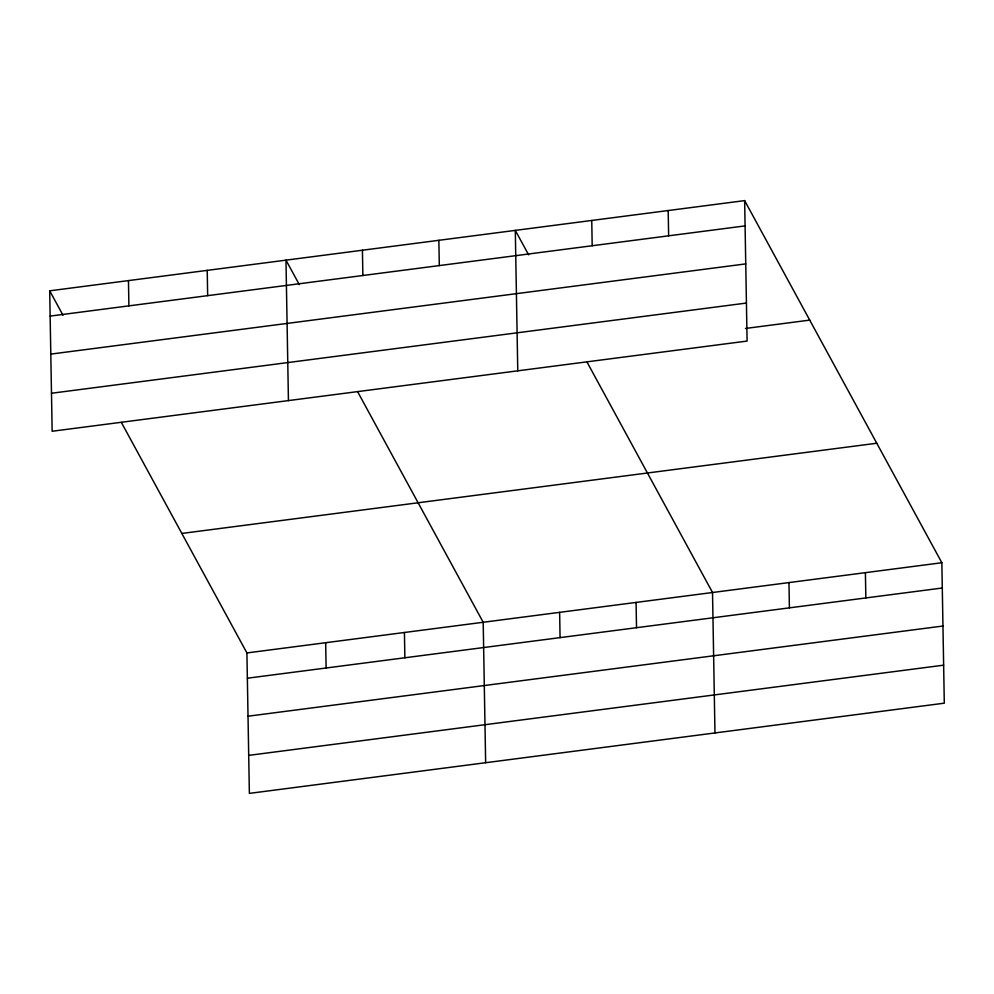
<?xml version="1.0" encoding="UTF-8"?>
<svg xmlns="http://www.w3.org/2000/svg" width="994" height="994" viewBox="0 0 994 994"><rect width="100%" height="100%" fill="white"/><g stroke="black" fill="none" stroke-linecap="round" stroke-linejoin="round"><path stroke-width="1.49" d="M744.643 200.614L747.09 341.066L52.148 431.259L49.7 290.82L744.643 200.614L941.852 562.741L944.3 703.18L249.37 793.386L246.91 652.934L121.343 422.363M50.147 316.092L745.078 225.899M50.806 354.1L745.736 263.895M51.489 393.251L746.419 303.058M745.5 328.455L809.712 320.118M181.827 533.443L876.77 443.237M246.91 652.934L941.852 562.741M247.357 678.219L942.287 588.013M248.015 716.214L942.958 626.021M248.699 755.378L943.641 665.172M528.622 254.824L515.302 230.384L517.762 370.824M586.945 361.928L712.524 592.511L714.972 732.951M299.293 284.595L285.974 260.155L288.434 400.594M357.616 391.698L483.196 622.269L485.644 762.709M49.7 290.82L63.007 315.26M865.401 572.668L865.849 597.941M788.963 582.583L789.398 607.856M668.192 210.542L668.639 235.814M636.073 602.426L636.52 627.699M591.753 220.469L592.188 245.742M559.634 612.354L560.069 637.626M438.863 240.312L439.311 265.584M404.434 632.495L404.869 657.767M362.425 250.227L362.86 275.5M325.672 642.72L326.107 667.993M207.224 270.368L207.659 295.653M128.462 280.594L128.897 305.866"/></g></svg>
